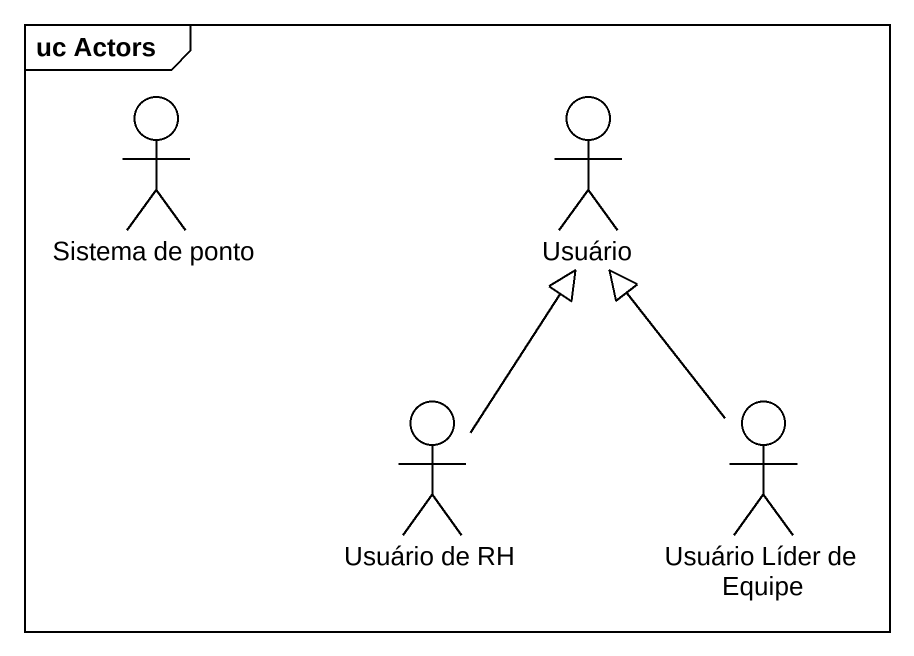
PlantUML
@startuml
mainframe uc Actors
actor "Sistema de ponto" as Sistema_de_ponto
actor Usuário
actor "Usuário de RH" as Usuário_de_RH
actor "Usuário Líder de Equipe" as Usuário_Líder_de_Equipe
Usuário_de_RH -up-|> Usuário
Usuário_Líder_de_Equipe -up-|> Usuário
@enduml
